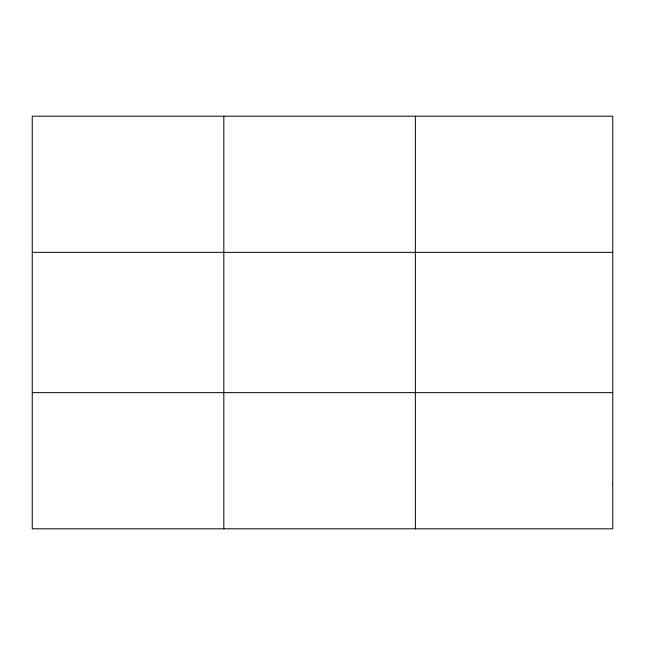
<?xml version="1.0" encoding="UTF-8"?>
<svg xmlns="http://www.w3.org/2000/svg" width="645" height="645" viewBox="0 0 645 645"><rect width="100%" height="100%" fill="white"/><g stroke="black" fill="none" stroke-linecap="round" stroke-linejoin="round"><path stroke-width="0.97" d="M223.815 528.811L223.815 116.189M415.38 528.811L415.38 116.189M32.25 252.356L612.75 252.356M32.25 392.644L612.75 392.644M612.75 483.419L612.75 528.811L32.25 528.811L32.25 116.189L612.75 116.189L612.75 483.419"/></g></svg>
